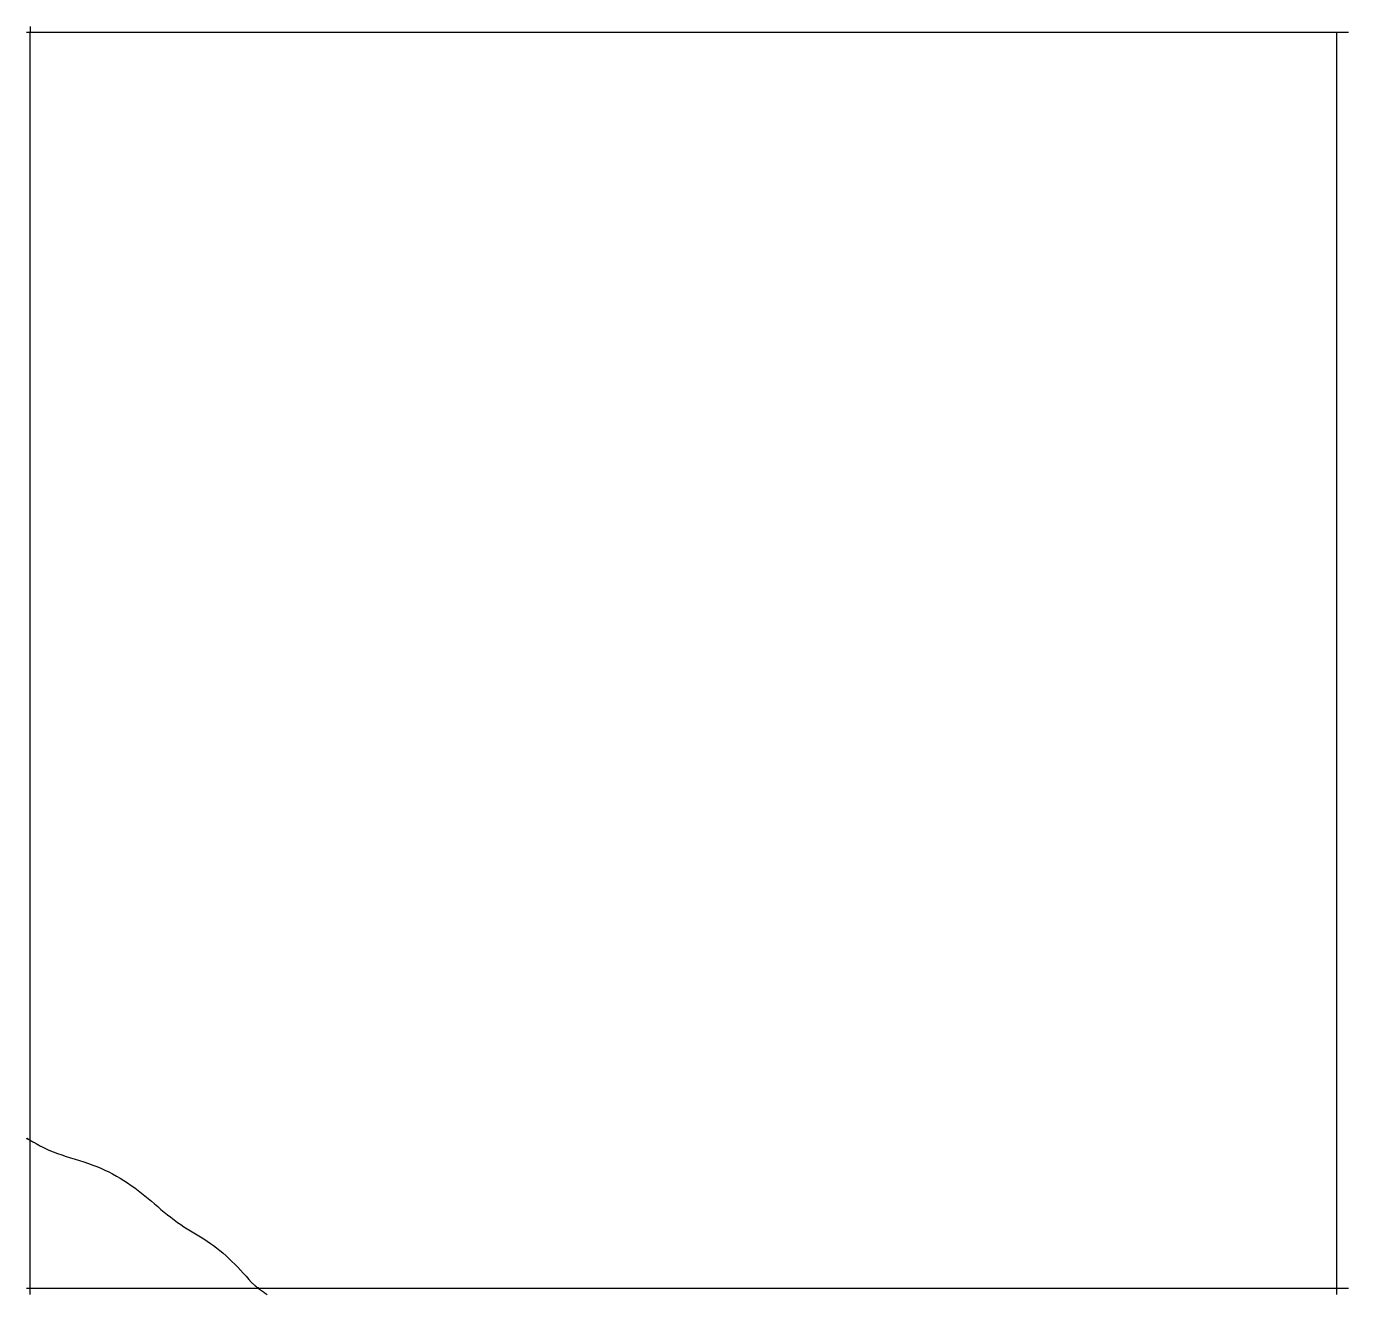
# Model space of a CAD drawing. Extents: x 11.02 to 12.06, y 7.54 to 8.53.
import ezdxf

# ---------------------------------------------------------------- set-up
doc = ezdxf.new("R2010")
doc.units = 0
doc.layers.add('LAYER10', color=1, linetype='CONTINUOUS')
doc.layers.add('LAYER12', color=5, linetype='CONTINUOUS')

msp = doc.modelspace()

# ---------------------------------------------------------------- linework, layer by layer
at = {"layer": 'LAYER10', "color": 1, "linetype": 'CONTINUOUS'}
for points in [[(11.0207, 7.6641), (11.0207, 7.6641), (11.0207, 7.6641), (11.0207, 7.6641), (11.0207, 7.6641), (11.0207, 7.6641), (11.0207, 7.6641), (11.0207, 7.6641), (11.0207, 7.6641), (11.0207, 7.6641), (11.0207, 7.6641), (11.0207, 7.6641), (11.0207, 7.6641), (11.0207, 7.6641), (11.0207, 7.6641), (11.0207, 7.6641), (11.0207, 7.6641), (11.0207, 7.6641), (11.0207, 7.6641), (11.0207, 7.6641), (11.0207, 7.6641), (11.0207, 7.6641), (11.0207, 7.6641), (11.0207, 7.6641), (11.0207, 7.6641)], [(11.0207, 7.6641), (11.0207, 7.6641), (11.0207, 7.6641), (11.0207, 7.6641), (11.0207, 7.6641), (11.0207, 7.6641), (11.0207, 7.6641), (11.0207, 7.6641), (11.0207, 7.6641), (11.0207, 7.6641), (11.0207, 7.6641), (11.0207, 7.6641), (11.0207, 7.6641), (11.0207, 7.6641), (11.0207, 7.6641), (11.0207, 7.6641), (11.0207, 7.6641), (11.0207, 7.6641), (11.0207, 7.6641), (11.0207, 7.6641), (11.0207, 7.6641), (11.0207, 7.6641), (11.0207, 7.6641), (11.0207, 7.6641), (11.0207, 7.6641)], [(11.0207, 7.6641), (11.0208, 7.6641), (11.0208, 7.664), (11.0209, 7.664), (11.0209, 7.664), (11.021, 7.664), (11.021, 7.664), (11.021, 7.6639), (11.0211, 7.6639), (11.0211, 7.6639), (11.0212, 7.6639), (11.0212, 7.6639), (11.0213, 7.6638), (11.0215, 7.6637), (11.0217, 7.6636), (11.0219, 7.6636), (11.0219, 7.6635), (11.022, 7.6635), (11.0219, 7.6635), (11.0219, 7.6636), (11.0218, 7.6636), (11.0217, 7.6636), (11.0216, 7.6637), (11.0214, 7.6638), (11.0213, 7.6638)], [(11.0213, 7.6638), (11.0213, 7.6638), (11.0213, 7.6638), (11.0213, 7.6638), (11.0213, 7.6638), (11.0213, 7.6638), (11.0213, 7.6638), (11.0213, 7.6638), (11.0213, 7.6638), (11.0213, 7.6638), (11.0213, 7.6638), (11.0213, 7.6638), (11.0213, 7.6638), (11.0213, 7.6638), (11.0213, 7.6638), (11.0213, 7.6638), (11.0213, 7.6638), (11.0213, 7.6638), (11.0213, 7.6638), (11.0213, 7.6638), (11.0213, 7.6638), (11.0213, 7.6638), (11.0213, 7.6638), (11.0213, 7.6638), (11.0213, 7.6638)], [(11.0213, 7.6638), (11.022, 7.6634), (11.0228, 7.663), (11.0236, 7.6625), (11.0243, 7.6621), (11.025, 7.6617), (11.0257, 7.6614), (11.0263, 7.661), (11.0269, 7.6607), (11.0274, 7.6604), (11.0278, 7.6602), (11.0281, 7.66), (11.0284, 7.6598), (11.0285, 7.6598), (11.0286, 7.6597), (11.0286, 7.6597), (11.0286, 7.6597), (11.0286, 7.6597), (11.0286, 7.6597), (11.0286, 7.6597), (11.0286, 7.6597), (11.0285, 7.6597), (11.0285, 7.6598), (11.0284, 7.6598), (11.0284, 7.6598)], [(11.0284, 7.6598), (11.0287, 7.6597), (11.029, 7.6595), (11.0292, 7.6593), (11.0295, 7.6592), (11.0298, 7.659), (11.0301, 7.6588), (11.0304, 7.6587), (11.0307, 7.6585), (11.031, 7.6584), (11.0313, 7.6582), (11.0316, 7.658), (11.0319, 7.6579), (11.0351, 7.6562), (11.0383, 7.6548), (11.0417, 7.6534), (11.045, 7.6521), (11.0484, 7.651), (11.0519, 7.6498), (11.0553, 7.6488), (11.0588, 7.6477), (11.0623, 7.6466), (11.0657, 7.6455), (11.0692, 7.6443), (11.0726, 7.6431), (11.0758, 7.6419), (11.0789, 7.6406), (11.082, 7.6391), (11.0851, 7.6377), (11.0882, 7.6361), (11.0912, 7.6345), (11.0941, 7.6328), (11.097, 7.631), (11.0999, 7.6292), (11.1028, 7.6272), (11.1055, 7.6253), (11.1083, 7.6232), (11.1109, 7.6212), (11.1135, 7.6191), (11.116, 7.617), (11.1185, 7.6149), (11.121, 7.6127), (11.1235, 7.6106), (11.126, 7.6084), (11.1286, 7.6063), (11.1311, 7.6042), (11.1337, 7.6022), (11.1363, 7.6002), (11.139, 7.5982), (11.1415, 7.5965), (11.144, 7.5948), (11.1466, 7.5932), (11.1492, 7.5916), (11.1518, 7.59), (11.1544, 7.5884), (11.157, 7.5868), (11.1596, 7.5852), (11.1621, 7.5835), (11.1647, 7.5818), (11.1672, 7.5801), (11.1696, 7.5783), (11.1721, 7.5763), (11.1746, 7.5743), (11.177, 7.5721), (11.1793, 7.57), (11.1816, 7.5677), (11.1839, 7.5654), (11.1861, 7.5631), (11.1883, 7.5608), (11.1905, 7.5584), (11.1927, 7.556), (11.1948, 7.5535), (11.197, 7.5511)], [(11.197, 7.5511), (11.1973, 7.5509), (11.1975, 7.5506), (11.1978, 7.5504), (11.1981, 7.5501), (11.1984, 7.5499), (11.1987, 7.5496), (11.199, 7.5494), (11.1992, 7.5492), (11.1995, 7.5489), (11.1998, 7.5487), (11.2001, 7.5484), (11.2004, 7.5482), (11.2011, 7.5476), (11.2018, 7.5471), (11.2025, 7.5465), (11.2032, 7.546), (11.204, 7.5454), (11.2047, 7.5449), (11.2055, 7.5443), (11.2062, 7.5438), (11.2069, 7.5433), (11.2077, 7.5428), (11.2084, 7.5422), (11.2092, 7.5417)]]:
    msp.add_lwpolyline(points, dxfattribs=at)
at = {"layer": 'LAYER12', "color": 5, "linetype": 'CONTINUOUS'}
for points in [[(11.0207, 8.5302), (11.0213, 8.5302)], [(11.0213, 8.5302), (11.0235, 8.5302)], [(11.0235, 8.5346), (11.0235, 8.5346)], [(11.0235, 8.5346), (11.0235, 8.5302)], [(11.0235, 8.5346), (11.0235, 8.5346)], [(11.0235, 8.5302), (11.0284, 8.5302)], [(11.0235, 8.5299), (11.0235, 8.5302)], [(11.0284, 8.5302), (11.0284, 8.5302)], [(11.0284, 8.5302), (12.0512, 8.5302)], [(12.0465, 8.5302), (12.0465, 8.5299)], [(12.0512, 8.5302), (12.0559, 8.5302)], [(11.0235, 8.5239), (11.0235, 8.5299)], [(11.0235, 7.5511), (11.0235, 8.5239)], [(12.0465, 8.5299), (12.0465, 7.5511)], [(11.0235, 7.5495), (11.0235, 7.5511)], [(11.0235, 7.5424), (11.0235, 7.5495)], [(12.0465, 7.5511), (12.0465, 7.5417)], [(11.0213, 7.5465), (11.0207, 7.5465)], [(11.0248, 7.5465), (11.0213, 7.5465)], [(11.0235, 7.5417), (11.0235, 7.5424)], [(11.0284, 7.5465), (11.0248, 7.5465)], [(12.0559, 7.5465), (11.0284, 7.5465)]]:
    msp.add_lwpolyline(points, dxfattribs=at)

doc.saveas('drawing.dxf')
